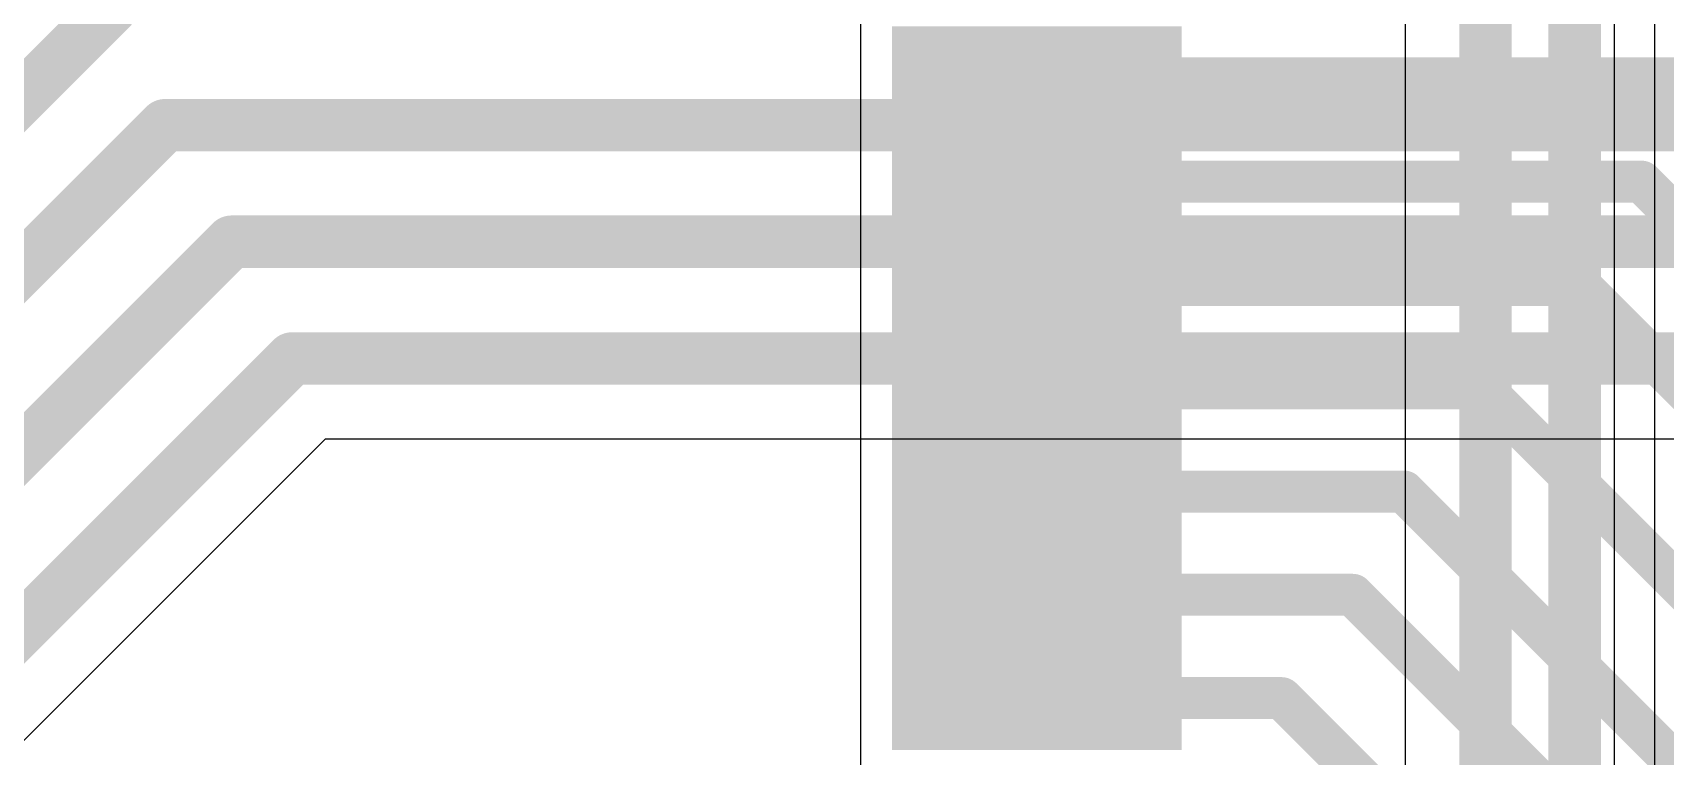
# Model space of a CAD drawing. Header units: inches. Extents: x -4 to 5258, y -4 to 5281.
# Drawn here: x 20.63 to 28.53, y 38.92 to 42.43 of the extents above; entities that cross this region are included whole.
import ezdxf

# ---------------------------------------------------------------- set-up
doc = ezdxf.new("R2010")
doc.units = ezdxf.units.IN
for name, color, linetype in [('Bottom Layer', 5, 'Continuous'), ('Layer 1', 16, 'Continuous'), ('Layer 2', 76, 'Continuous'), ('Top Layer', 1, 'Continuous'), ('Top Paste', 8, 'Continuous'), ('Top Solder', 216, 'Continuous')]:
    doc.layers.add(name, color=color, linetype=linetype)

# ---------------------------------------------------------------- blocks, each defined once
blk = doc.blocks.new('64_LQFP__10_10__29')
at = {"layer": 'Top Layer'}
for points in [[(5.15, -0.6), (6.35, -0.6), (6.35, -0.9), (5.15, -0.9)], [(5.15, -1.1), (6.35, -1.1), (6.35, -1.4), (5.15, -1.4)], [(5.15, -1.6), (6.35, -1.6), (6.35, -1.9), (5.15, -1.9)], [(5.15, -2.1), (6.35, -2.1), (6.35, -2.4), (5.15, -2.4)], [(5.15, -2.6), (6.35, -2.6), (6.35, -2.9), (5.15, -2.9)], [(5.15, -3.1), (6.35, -3.1), (6.35, -3.4), (5.15, -3.4)], [(5.15, -3.6), (6.35, -3.6), (6.35, -3.9), (5.15, -3.9)]]:
    blk.add_hatch(color=1, dxfattribs=at).paths.add_polyline_path(points)
at = {"layer": 'Top Paste'}
for points in [[(5.15, -0.6), (6.35, -0.6), (6.35, -0.9), (5.15, -0.9)], [(5.15, -1.1), (6.35, -1.1), (6.35, -1.4), (5.15, -1.4)], [(5.15, -1.6), (6.35, -1.6), (6.35, -1.9), (5.15, -1.9)], [(5.15, -2.1), (6.35, -2.1), (6.35, -2.4), (5.15, -2.4)], [(5.15, -2.6), (6.35, -2.6), (6.35, -2.9), (5.15, -2.9)], [(5.15, -3.1), (6.35, -3.1), (6.35, -3.4), (5.15, -3.4)], [(5.15, -3.6), (6.35, -3.6), (6.35, -3.9), (5.15, -3.9)]]:
    blk.add_hatch(color=8, dxfattribs=at).paths.add_polyline_path(points)
at = {"layer": 'Top Solder'}
for points in [[(5.0484, -0.4984), (6.4516, -0.4984), (6.4516, -1.0016), (5.0484, -1.0016)], [(5.0484, -0.9984), (6.4516, -0.9984), (6.4516, -1.5016), (5.0484, -1.5016)], [(5.0484, -1.4984), (6.4516, -1.4984), (6.4516, -2.0016), (5.0484, -2.0016)], [(5.0484, -1.9984), (6.4516, -1.9984), (6.4516, -2.5016), (5.0484, -2.5016)], [(5.0484, -2.4984), (6.4516, -2.4984), (6.4516, -3.0016), (5.0484, -3.0016)], [(5.0484, -2.9984), (6.4516, -2.9984), (6.4516, -3.5016), (5.0484, -3.5016)], [(5.0484, -3.4984), (6.4516, -3.4984), (6.4516, -4.0016), (5.0484, -4.0016)]]:
    blk.add_hatch(color=216, dxfattribs=at).paths.add_polyline_path(points)

msp = doc.modelspace()

# ---------------------------------------------------------------- linework, layer by layer
at = {"layer": 'Bottom Layer'}
for p, q in [((27.2739, 46.8393), (27.2739, 25.0071)), ((28.4827, 24.6673), (28.4827, 46.4996))]:
    msp.add_line(p, q, dxfattribs=at)
for points in [[(27.6624, 24.8462, 0.254, 0.254, 0), (27.6624, 46.8393, 0.254, 0.254, 0)], [(28.0942, 24.6673, 0.254, 0.254, 0), (28.0942, 46.6605, 0.254, 0.254, 0)]]:
    msp.add_lwpolyline(points, format="xyseb", dxfattribs=at)
at = {"layer": 'Layer 1'}
for p, q in [((19.6785, 38.0926), (22.0469, 40.4611)), ((22.0469, 40.4611), (35.5539, 40.4611))]:
    msp.add_line(p, q, dxfattribs=at)
for points in [[(19.8627, 41.3973, 0.254, 0.254, 0), (21.0202, 42.5548, 0.254, 0.254, 0)], [(19.6798, 40.3873, 0.254, 0.254, 0), (21.2708, 41.9784, 0.254, 0.254, 0)], [(21.2708, 41.9784, 0.254, 0.254, 0), (34.9951, 41.9784, 0.254, 0.254, 0)], [(19.5551, 39.3773, 0.254, 0.254, 0), (21.5924, 41.4147, 0.254, 0.254, 0)], [(21.5924, 41.4147, 0.254, 0.254, 0), (35.2729, 41.4147, 0.254, 0.254, 0)], [(19.4038, 38.3673, 0.254, 0.254, 0), (21.886, 40.8495, 0.254, 0.254, 0)], [(21.886, 40.8495, 0.254, 0.254, 0), (35.5539, 40.8495, 0.254, 0.254, 0)]]:
    msp.add_lwpolyline(points, format="xyseb", dxfattribs=at)
for points in [[(21.2073, 41.9784, 0.127, 0.127, 1), (21.3343, 41.9784, 0.127, 0.127, 1)], [(21.2073, 41.9784, 0.127, 0.127, 1), (21.3343, 41.9784, 0.127, 0.127, 1)], [(21.5289, 41.4147, 0.127, 0.127, 1), (21.6559, 41.4147, 0.127, 0.127, 1)], [(21.5289, 41.4147, 0.127, 0.127, 1), (21.6559, 41.4147, 0.127, 0.127, 1)], [(21.8225, 40.8495, 0.127, 0.127, 1), (21.9495, 40.8495, 0.127, 0.127, 1)], [(21.8225, 40.8495, 0.127, 0.127, 1), (21.9495, 40.8495, 0.127, 0.127, 1)]]:
    msp.add_lwpolyline(points, format="xyseb", close=True, dxfattribs=at)
at = {"layer": 'Layer 2'}
msp.add_line((28.2861, 55.4553), (28.2861, 33.6493), dxfattribs=at)
at = {"layer": 'Top Layer'}
for p, q in [((24.637, 42.8014), (24.637, 41.8014)), ((24.637, 41.8014), (24.637, 40.8014)), ((24.637, 40.8014), (24.637, 39.8014)), ((24.637, 39.8014), (24.637, 38.8014))]:
    msp.add_line(p, q, dxfattribs=at)
for points in [[(25.491, 42.2054, 0.2032, 0.2032, 0), (28.7673, 42.2054, 0.2032, 0.2032, 0)], [(25.491, 41.7054, 0.2032, 0.2032, 0), (28.4173, 41.7054, 0.2032, 0.2032, 0)], [(28.4173, 41.7054, 0.2032, 0.2032, 0), (29.1772, 40.9455, 0.2032, 0.2032, 0)], [(25.491, 41.2054, 0.2032, 0.2032, 0), (28.1172, 41.2054, 0.2032, 0.2032, 0)], [(28.1172, 41.2054, 0.2032, 0.2032, 0), (29.3872, 39.9355, 0.2032, 0.2032, 0)], [(25.491, 40.7054, 0.2032, 0.2032, 0), (27.6473, 40.7054, 0.2032, 0.2032, 0)], [(27.6473, 40.7054, 0.2032, 0.2032, 0), (29.4273, 38.9255, 0.2032, 0.2032, 0)], [(25.491, 40.2054, 0.2032, 0.2032, 0), (27.2673, 40.2054, 0.2032, 0.2032, 0)], [(27.2673, 40.2054, 0.2032, 0.2032, 0), (29.5571, 37.9156, 0.2032, 0.2032, 0)], [(25.491, 39.7054, 0.2032, 0.2032, 0), (27.0198, 39.7054, 0.2032, 0.2032, 0)], [(27.0198, 39.7054, 0.2032, 0.2032, 0), (29.8197, 36.9055, 0.2032, 0.2032, 0)], [(25.491, 39.2054, 0.2032, 0.2032, 0), (26.675, 39.2054, 0.2032, 0.2032, 0)], [(26.675, 39.2054, 0.2032, 0.2032, 0), (29.9849, 35.8955, 0.2032, 0.2032, 0)]]:
    msp.add_lwpolyline(points, format="xyseb", dxfattribs=at)
for points in [[(25.4402, 42.2054, 0.1016, 0.1016, 1), (25.5418, 42.2054, 0.1016, 0.1016, 1)], [(25.4402, 41.7054, 0.1016, 0.1016, 1), (25.5418, 41.7054, 0.1016, 0.1016, 1)], [(28.3665, 41.7054, 0.1016, 0.1016, 1), (28.4681, 41.7054, 0.1016, 0.1016, 1)], [(28.3665, 41.7054, 0.1016, 0.1016, 1), (28.4681, 41.7054, 0.1016, 0.1016, 1)], [(25.4402, 41.2054, 0.1016, 0.1016, 1), (25.5418, 41.2054, 0.1016, 0.1016, 1)], [(28.0664, 41.2054, 0.1016, 0.1016, 1), (28.168, 41.2054, 0.1016, 0.1016, 1)], [(28.0664, 41.2054, 0.1016, 0.1016, 1), (28.168, 41.2054, 0.1016, 0.1016, 1)], [(25.4402, 40.7054, 0.1016, 0.1016, 1), (25.5418, 40.7054, 0.1016, 0.1016, 1)], [(27.5965, 40.7054, 0.1016, 0.1016, 1), (27.6981, 40.7054, 0.1016, 0.1016, 1)], [(27.5965, 40.7054, 0.1016, 0.1016, 1), (27.6981, 40.7054, 0.1016, 0.1016, 1)], [(25.4402, 40.2054, 0.1016, 0.1016, 1), (25.5418, 40.2054, 0.1016, 0.1016, 1)], [(27.2165, 40.2054, 0.1016, 0.1016, 1), (27.3181, 40.2054, 0.1016, 0.1016, 1)], [(27.2165, 40.2054, 0.1016, 0.1016, 1), (27.3181, 40.2054, 0.1016, 0.1016, 1)], [(25.4402, 39.7054, 0.1016, 0.1016, 1), (25.5418, 39.7054, 0.1016, 0.1016, 1)], [(26.969, 39.7054, 0.1016, 0.1016, 1), (27.0706, 39.7054, 0.1016, 0.1016, 1)], [(26.969, 39.7054, 0.1016, 0.1016, 1), (27.0706, 39.7054, 0.1016, 0.1016, 1)], [(25.4402, 39.2054, 0.1016, 0.1016, 1), (25.5418, 39.2054, 0.1016, 0.1016, 1)], [(26.6242, 39.2054, 0.1016, 0.1016, 1), (26.7258, 39.2054, 0.1016, 0.1016, 1)], [(26.6242, 39.2054, 0.1016, 0.1016, 1), (26.7258, 39.2054, 0.1016, 0.1016, 1)]]:
    msp.add_lwpolyline(points, format="xyseb", close=True, dxfattribs=at)

# ---------------------------------------------------------------- block references
msp.add_blockref('64_LQFP__10_10__29', (19.741, 42.9554))

doc.saveas('drawing.dxf')
